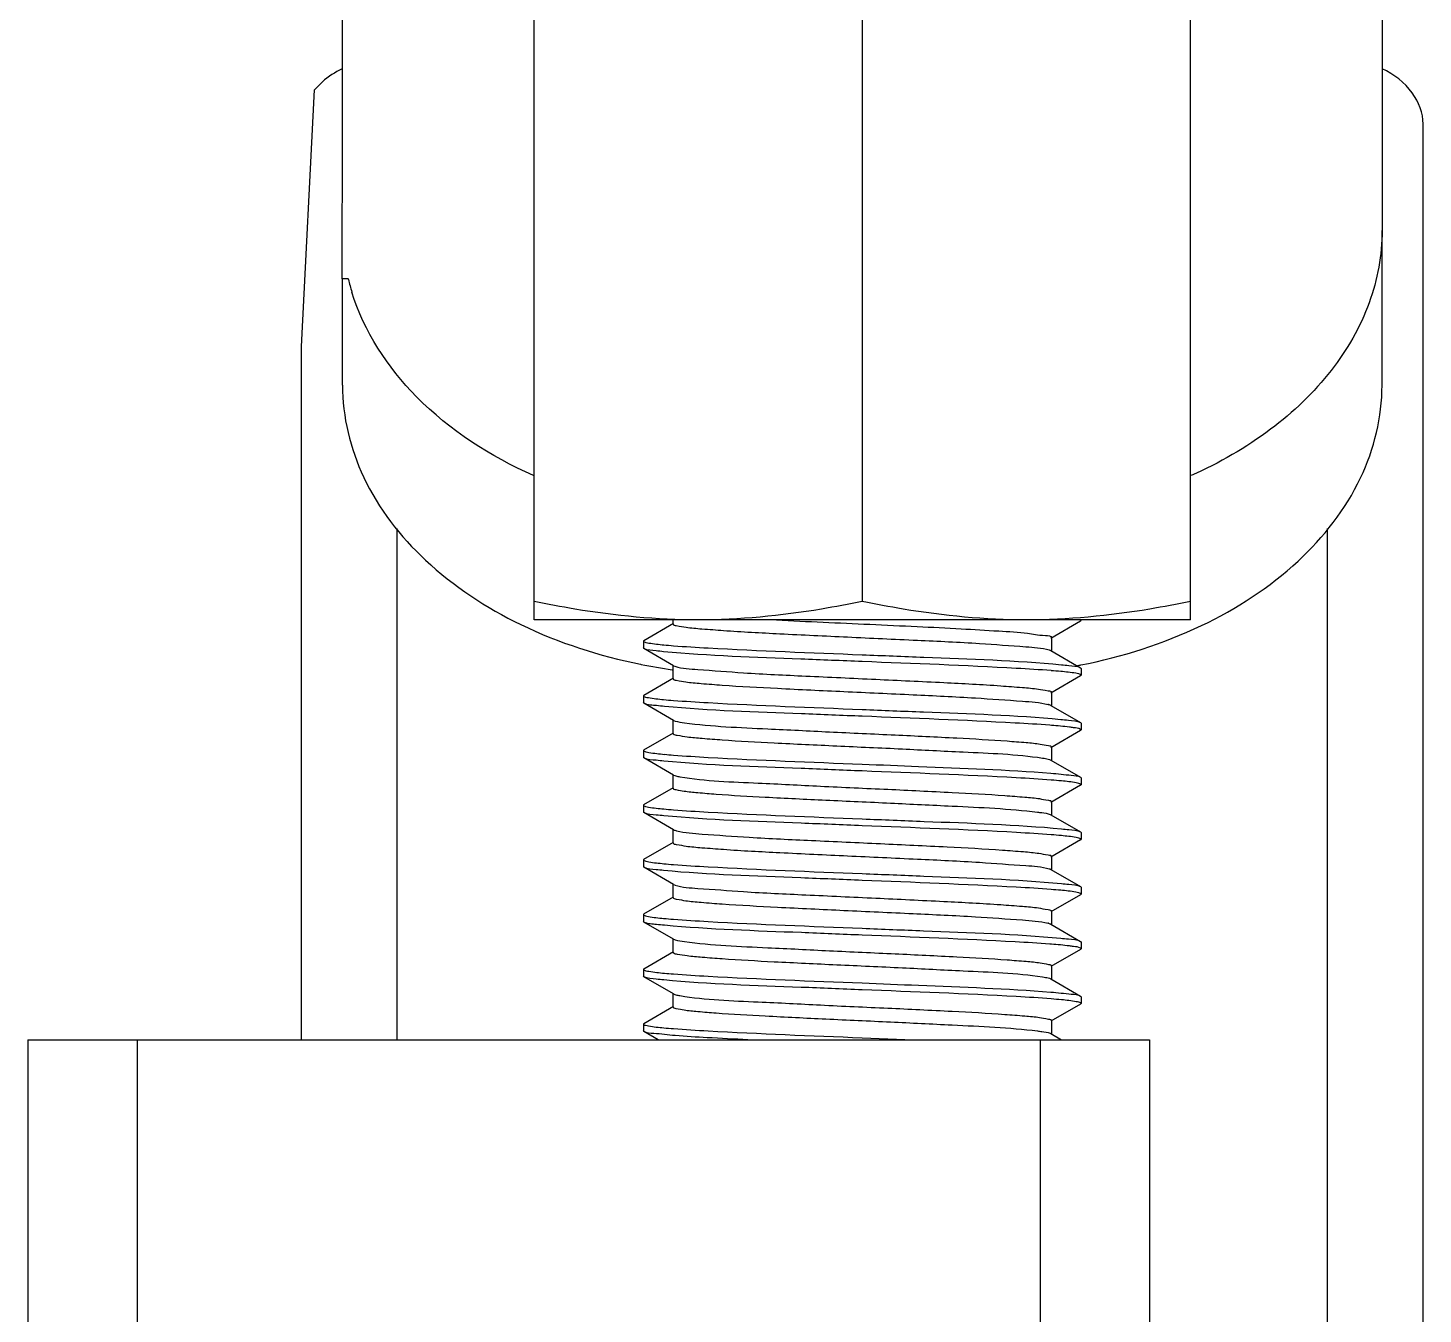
# Model space of a CAD drawing. Extents: x -427546 to -314919, y 698702 to 968782.
# Drawn here: x -414402.5 to -414141.8, y 895739 to 895979.4 of the extents above; entities that cross this region are included whole.
import ezdxf

# ---------------------------------------------------------------- set-up
doc = ezdxf.new("R2010")
doc.units = 0
doc.header["$LTSCALE"] = 1000
doc.header["$MEASUREMENT"] = 0
doc.layers.get('0').update_dxf_attribs({"linetype": 'CONTINUOUS'})

msp = doc.modelspace()

# ---------------------------------------------------------------- linework, layer by layer
for p, q in [((-414307.95, 895868.75), (-414307.95, 896260.43)), ((-414185.29, 895868.75), (-414185.29, 896260.43)), ((-414246.62, 896256.97), (-414246.62, 895872.21)), ((-414149.51, 896138.49), (-414149.51, 895941.51)), ((-414343.73, 895960.75), (-414343.73, 896085.81)), ((-414351.39, 895919.86), (-414348.93, 895967.79)), ((-414343.81, 895932.48), (-414343.73, 895960.75)), ((-414141.84, 894293.59), (-414141.84, 895961.39)), ((-414149.51, 895912.6), (-414149.51, 895941.51)), ((-414342.58, 895932.48), (-414343.81, 895932.48)), ((-414343.73, 895912.6), (-414343.73, 895932.48)), ((-414342.63, 895932.37), (-414342.65, 895932.46)), ((-414307.95, 895932.85), (-414308.01, 895932.85)), ((-414351.39, 895790.3), (-414351.39, 895919.86)), ((-414333.5, 895790.3), (-414333.5, 895885.83)), ((-414159.73, 894471.37), (-414159.73, 895885.83)), ((-414185.29, 895868.75), (-414307.95, 895868.75)), ((-414287.41, 895864.91), (-414281.86, 895868.12)), ((-414281.97, 895867.99), (-414281.97, 895868.75)), ((-414205.83, 895868.52), (-414211.38, 895865.3)), ((-414205.83, 895868.52), (-414205.73, 895868.63)), ((-414287.41, 895864.91), (-414287.51, 895864.79)), ((-414287.51, 895864.79), (-414287.51, 895863.52)), ((-414211.26, 895865.43), (-414211.26, 895862.88)), ((-414287.41, 895863.4), (-414287.51, 895863.52)), ((-414281.86, 895860.19), (-414287.41, 895863.4)), ((-414211.38, 895863.01), (-414205.83, 895859.79)), ((-414288.05, 895860.46), (-414287.94, 895860.44)), ((-414282.14, 895859.45), (-414282.01, 895859.43)), ((-414281.97, 895857.77), (-414281.97, 895860.32)), ((-414281.86, 895860.19), (-414281.66, 895860.1)), ((-414206.13, 895860.27), (-414206.02, 895860.29)), ((-414206.02, 895860.29), (-414205.89, 895860.32)), ((-414205.89, 895860.32), (-414205.81, 895860.33)), ((-414205.83, 895859.79), (-414205.73, 895859.68)), ((-414205.73, 895859.68), (-414205.73, 895858.41)), ((-414287.41, 895854.68), (-414281.86, 895857.9)), ((-414205.83, 895858.29), (-414211.38, 895855.08)), ((-414205.83, 895858.29), (-414205.73, 895858.41)), ((-414287.41, 895854.68), (-414287.51, 895854.57)), ((-414287.51, 895854.57), (-414287.51, 895853.29)), ((-414287.41, 895853.18), (-414287.51, 895853.29)), ((-414211.26, 895855.21), (-414211.26, 895852.66)), ((-414281.86, 895849.97), (-414287.41, 895853.18)), ((-414211.38, 895852.78), (-414205.83, 895849.57)), ((-414281.97, 895847.54), (-414281.97, 895850.1)), ((-414211.27, 895849.04), (-414211.56, 895849.06)), ((-414205.83, 895848.07), (-414211.38, 895844.86)), ((-414205.83, 895849.57), (-414205.73, 895849.46)), ((-414205.83, 895848.07), (-414205.73, 895848.18)), ((-414205.73, 895849.46), (-414205.73, 895848.18)), ((-414287.41, 895844.46), (-414281.86, 895847.67)), ((-414287.41, 895844.46), (-414287.51, 895844.35)), ((-414287.51, 895844.35), (-414287.51, 895843.07)), ((-414287.41, 895842.96), (-414287.51, 895843.07)), ((-414281.86, 895839.75), (-414287.41, 895842.96)), ((-414211.26, 895844.99), (-414211.26, 895842.43)), ((-414211.38, 895842.56), (-414205.83, 895839.35)), ((-414281.97, 895837.32), (-414281.97, 895839.88)), ((-414205.83, 895837.85), (-414211.38, 895834.64)), ((-414205.83, 895839.35), (-414205.73, 895839.24)), ((-414205.83, 895837.85), (-414205.73, 895837.96)), ((-414205.73, 895839.24), (-414205.73, 895837.96)), ((-414287.41, 895834.24), (-414281.86, 895837.45)), ((-414287.41, 895834.24), (-414287.51, 895834.13)), ((-414287.51, 895834.13), (-414287.51, 895832.85)), ((-414287.41, 895832.74), (-414287.51, 895832.85)), ((-414281.86, 895829.53), (-414287.41, 895832.74)), ((-414211.26, 895834.77), (-414211.26, 895832.21)), ((-414211.53, 895832.41), (-414211.38, 895832.34)), ((-414211.38, 895832.34), (-414205.83, 895829.13)), ((-414287.41, 895824.02), (-414281.86, 895827.23)), ((-414281.97, 895827.1), (-414281.97, 895829.66)), ((-414205.83, 895827.63), (-414211.38, 895824.42)), ((-414205.83, 895829.13), (-414205.73, 895829.02)), ((-414205.83, 895827.63), (-414205.73, 895827.74)), ((-414205.73, 895829.02), (-414205.73, 895827.74)), ((-414287.41, 895824.02), (-414287.51, 895823.91)), ((-414287.51, 895823.91), (-414287.51, 895822.63)), ((-414287.41, 895822.52), (-414287.51, 895822.63)), ((-414281.86, 895819.3), (-414287.41, 895822.52)), ((-414211.38, 895822.12), (-414205.83, 895818.91)), ((-414211.26, 895824.55), (-414211.26, 895821.99)), ((-414281.97, 895816.88), (-414281.97, 895819.43)), ((-414287.41, 895813.8), (-414281.86, 895817.01)), ((-414281.86, 895819.3), (-414281.66, 895819.22)), ((-414205.83, 895817.41), (-414211.38, 895814.19)), ((-414205.83, 895818.91), (-414205.73, 895818.8)), ((-414205.83, 895817.41), (-414205.73, 895817.52)), ((-414205.73, 895818.8), (-414205.73, 895817.52)), ((-414211.26, 895814.32), (-414211.26, 895811.77)), ((-414287.41, 895813.8), (-414287.51, 895813.69)), ((-414287.51, 895813.68), (-414287.51, 895812.41)), ((-414287.41, 895812.29), (-414287.51, 895812.41)), ((-414281.86, 895809.08), (-414287.41, 895812.29)), ((-414211.38, 895811.9), (-414205.83, 895808.69)), ((-414281.97, 895806.66), (-414281.97, 895809.21)), ((-414287.41, 895803.57), (-414281.86, 895806.79)), ((-414211.27, 895808.15), (-414211.56, 895808.17)), ((-414205.83, 895807.18), (-414211.38, 895803.97)), ((-414205.83, 895808.69), (-414205.73, 895808.57)), ((-414205.83, 895807.18), (-414205.73, 895807.3)), ((-414205.73, 895808.57), (-414205.73, 895807.3)), ((-414211.26, 895804.1), (-414211.26, 895801.55)), ((-414287.41, 895803.57), (-414287.51, 895803.46)), ((-414287.51, 895803.46), (-414287.51, 895802.18)), ((-414287.41, 895802.07), (-414287.51, 895802.19)), ((-414281.86, 895798.86), (-414287.41, 895802.07)), ((-414211.38, 895801.68), (-414205.83, 895798.46)), ((-414281.97, 895796.43), (-414281.97, 895798.99)), ((-414287.41, 895793.35), (-414281.86, 895796.56)), ((-414205.83, 895796.96), (-414211.38, 895793.75)), ((-414205.83, 895798.46), (-414205.73, 895798.35)), ((-414205.83, 895796.96), (-414205.73, 895797.07)), ((-414205.73, 895798.35), (-414205.73, 895797.07)), ((-414287.41, 895793.35), (-414287.51, 895793.24)), ((-414211.26, 895793.88), (-414211.26, 895791.32)), ((-414287.51, 895793.24), (-414287.51, 895791.96)), ((-414287.41, 895791.85), (-414287.51, 895791.96)), ((-414284.73, 895790.3), (-414287.41, 895791.85)), ((-414211.53, 895791.52), (-414211.38, 895791.45)), ((-414211.38, 895791.45), (-414209.39, 895790.3)), ((-414402.5, 895790.3), (-414402.5, 894093.48)), ((-414402.5, 895790.3), (-414192.95, 895790.3)), ((-414382.06, 895790.3), (-414382.06, 894093.48)), ((-414246.62, 895790.68), (-414237.06, 895790.3)), ((-414213.4, 895790.3), (-414213.4, 894093.48)), ((-414192.95, 895790.3), (-414192.95, 894093.48))]:
    msp.add_line(p, q)
for centre, radius, start, end in [((-414303.33, 895941.88), 40.43, 193.6087, 197.1011), ((-414272.87, 895979.8), 116.22, 264.6627, 265.5428), ((-414267.55, 895962.39), 103.98, 258.6907, 261.9357), ((-414280.89, 895862.34), 2.36, 250.9561, 252.0907), ((-414220.32, 895743.93), 115.68, 84.6498, 85.5433), ((-414225.52, 895961.52), 103.09, 280.5328, 280.8408), ((-414273, 895968.04), 114.68, 264.6243, 265.5438), ((-414213.2, 895847.63), 5.49, 75.6696, 76.5396), ((-414272.66, 895961.88), 118.75, 264.7268, 265.5405), ((-414220.03, 895727.01), 112.15, 84.5514, 85.5534), ((-414272.89, 895948.87), 115.95, 264.6569, 265.5429), ((-414220.1, 895715.96), 112.98, 84.5776, 85.5479), ((-414272.87, 895938.91), 116.22, 264.6627, 265.5428), ((-414280.89, 895821.45), 2.36, 250.9561, 252.0907), ((-414220.32, 895703.05), 115.68, 84.6498, 85.5433), ((-414273, 895927.15), 114.68, 264.6243, 265.5438), ((-414213.2, 895806.74), 5.49, 75.6696, 76.5396), ((-414272.66, 895920.99), 118.75, 264.7268, 265.5405), ((-414220.03, 895686.12), 112.15, 84.5514, 85.5534), ((-414272.89, 895907.98), 115.95, 264.6569, 265.5429)]:
    msp.add_arc(centre, radius, start, end)
for points in [[(-414343.78, 895971.74), (-414345.11, 895971.08), (-414346.38, 895970.26), (-414347.49, 895969.27)], [(-414347.49, 895969.27), (-414348, 895968.82), (-414348.49, 895968.32), (-414348.93, 895967.79)]]:
    msp.add_open_spline(points, degree=3)
for points, knots in [([(-414141.84, 895961.39), (-414141.84, 895963.44), (-414143.56, 895967.94), (-414147.31, 895970.68), (-414149.46, 895971.74)], [0, 0, 0, 0, 0.461863, 1, 1, 1, 1]), ([(-414149.51, 895941.51), (-414149.51, 895936.94), (-414151.26, 895927.46), (-414158.71, 895914.57), (-414170.31, 895903.55), (-414179.94, 895898.05), (-414185.17, 895895.71)], [0, 0, 0, 0, 0.22414, 0.461145, 0.71917, 1, 1, 1, 1]), ([(-414308.07, 895895.71), (-414316.08, 895899.29), (-414330.28, 895908.31), (-414339.72, 895922.67), (-414341.98, 895929.99)], [0, 0, 0, 0, 0.533925, 1, 1, 1, 1]), ([(-414343.73, 895912.6), (-414343.73, 895906.7), (-414340.71, 895894.26), (-414328.43, 895878.56), (-414310.22, 895866.67), (-414295.75, 895862.01), (-414288.05, 895860.46)], [0, 0, 0, 0, 0.215544, 0.450343, 0.712966, 1, 1, 1, 1]), ([(-414205.81, 895860.33), (-414198.05, 895861.85), (-414183.43, 895866.47), (-414165.01, 895878.35), (-414152.57, 895894.13), (-414149.51, 895906.67), (-414149.51, 895912.6)], [0, 0, 0, 0, 0.287139, 0.549905, 0.784678, 1, 1, 1, 1]), ([(-414277.28, 895868.75), (-414285, 895868.75), (-414295.31, 895869.74), (-414305.42, 895871.68), (-414307.95, 895872.21)], [0, 0, 0, 0, 0.749211, 1, 1, 1, 1]), ([(-414246.62, 895872.21), (-414249.15, 895871.68), (-414259.26, 895869.74), (-414269.57, 895868.75), (-414277.28, 895868.75)], [0, 0, 0, 0, 0.250789, 1, 1, 1, 1]), ([(-414215.95, 895868.75), (-414223.67, 895868.75), (-414233.98, 895869.74), (-414244.09, 895871.68), (-414246.62, 895872.21)], [0, 0, 0, 0, 0.749211, 1, 1, 1, 1]), ([(-414185.29, 895872.21), (-414187.81, 895871.68), (-414197.93, 895869.74), (-414208.24, 895868.75), (-414215.95, 895868.75)], [0, 0, 0, 0, 0.250789, 1, 1, 1, 1]), ([(-414281.97, 895867.99), (-414281.97, 895867.76), (-414280.77, 895867.62), (-414279.3, 895867.29), (-414276.17, 895867.05), (-414270.44, 895866.6), (-414261.3, 895866.12), (-414249.24, 895865.55), (-414236.79, 895864.97), (-414225.68, 895864.47), (-414217.5, 895863.81), (-414213.11, 895863.55), (-414211.69, 895863.13)], [0, 0, 0, 0, 0.009703, 0.035887, 0.07813, 0.135078, 0.284815, 0.464601, 0.649729, 0.81476, 0.937049, 1, 1, 1, 1]), ([(-414262.66, 895868.75), (-414256.85, 895868.45), (-414248.07, 895868.06), (-414236.58, 895867.52), (-414228.5, 895867.14), (-414221.79, 895866.68), (-414216.15, 895866.46), (-414213.58, 895865.81), (-414211.26, 895865.84), (-414211.26, 895865.43)], [0, 0, 0, 0, 0.338564, 0.510837, 0.670229, 0.806445, 0.910702, 0.97638, 1, 1, 1, 1]), ([(-414205.73, 895868.63), (-414205.73, 895868.65), (-414205.77, 895868.71), (-414205.82, 895868.74), (-414205.86, 895868.75)], [0, 0, 0, 0, 0.384576, 1, 1, 1, 1]), ([(-414287.51, 895864.79), (-414287.5, 895864.74), (-414287.31, 895864.62), (-414287.16, 895864.58), (-414287.04, 895864.55)], [0, 0, 0, 0, 0.314295, 1, 1, 1, 1]), ([(-414287.04, 895864.55), (-414286.86, 895864.5), (-414285.75, 895864.28), (-414284.62, 895864.17), (-414283.68, 895864.08)], [0, 0, 0, 0, 0.163341, 1, 1, 1, 1]), ([(-414281.9, 895863.93), (-414279.73, 895863.76), (-414267.98, 895863.05), (-414256.21, 895862.62), (-414246.62, 895862.24)], [0, 0, 0, 0, 0.184553, 1, 1, 1, 1]), ([(-414283.74, 895862.81), (-414284.21, 895862.86), (-414285.42, 895863.03), (-414286.74, 895863.02), (-414287.41, 895863.4)], [0, 0, 0, 0, 0.379133, 1, 1, 1, 1]), ([(-414246.62, 895860.96), (-414250.44, 895861.11), (-414262.82, 895861.64), (-414275.22, 895862), (-414283.74, 895862.81)], [0, 0, 0, 0, 0.309073, 1, 1, 1, 1]), ([(-414246.62, 895862.24), (-414242.78, 895862.09), (-414230.38, 895861.56), (-414217.95, 895861.2), (-414209.42, 895860.38)], [0, 0, 0, 0, 0.309586, 1, 1, 1, 1]), ([(-414211.69, 895863.13), (-414211.63, 895863.11), (-414211.52, 895863.08), (-414211.42, 895863.03), (-414211.38, 895863.01)], [0, 0, 0, 0, 0.569522, 1, 1, 1, 1]), ([(-414281.61, 895860.09), (-414280.25, 895859.65), (-414275.9, 895859.42), (-414267.8, 895858.74), (-414256.7, 895858.24), (-414244.21, 895857.66), (-414232.09, 895857.09), (-414222.89, 895856.61), (-414217.11, 895856.16), (-414213.96, 895855.91), (-414212.48, 895855.58), (-414211.27, 895855.44), (-414211.26, 895855.21)], [0, 0, 0, 0, 0.061098, 0.182334, 0.347135, 0.532706, 0.713328, 0.863975, 0.921317, 0.963856, 0.990226, 1, 1, 1, 1]), ([(-414211.34, 895859.27), (-414213.5, 895859.44), (-414225.26, 895860.15), (-414237.02, 895860.58), (-414246.62, 895860.96)], [0, 0, 0, 0, 0.184541, 1, 1, 1, 1]), ([(-414206.18, 895858.65), (-414206.36, 895858.7), (-414207.47, 895858.92), (-414208.6, 895859.02), (-414209.54, 895859.11)], [0, 0, 0, 0, 0.16229, 1, 1, 1, 1]), ([(-414209.42, 895860.38), (-414208.96, 895860.34), (-414207.78, 895860.17), (-414206.48, 895860.17), (-414205.83, 895859.79)], [0, 0, 0, 0, 0.378727, 1, 1, 1, 1]), ([(-414205.73, 895858.41), (-414205.73, 895858.46), (-414205.92, 895858.58), (-414206.07, 895858.62), (-414206.18, 895858.65)], [0, 0, 0, 0, 0.315177, 1, 1, 1, 1]), ([(-414281.97, 895857.77), (-414281.97, 895857.54), (-414280.8, 895857.4), (-414279.36, 895857.08), (-414276.32, 895856.84), (-414270.71, 895856.39), (-414261.75, 895855.92), (-414249.89, 895855.36), (-414237.55, 895854.79), (-414226.43, 895854.27), (-414218.04, 895853.66), (-414213.48, 895853.34), (-414211.92, 895852.97)], [0, 0, 0, 0, 0.009517, 0.035128, 0.076492, 0.132277, 0.279305, 0.456588, 0.640385, 0.806077, 0.931494, 1, 1, 1, 1]), ([(-414287.51, 895854.57), (-414287.51, 895854.52), (-414287.34, 895854.41), (-414287.2, 895854.37), (-414287.1, 895854.34)], [0, 0, 0, 0, 0.319254, 1, 1, 1, 1]), ([(-414287.1, 895854.34), (-414286.93, 895854.29), (-414285.82, 895854.06), (-414284.69, 895853.96), (-414283.74, 895853.87)], [0, 0, 0, 0, 0.159053, 1, 1, 1, 1]), ([(-414281.91, 895853.71), (-414279.74, 895853.54), (-414267.98, 895852.83), (-414256.21, 895852.4), (-414246.62, 895852.02)], [0, 0, 0, 0, 0.184509, 1, 1, 1, 1]), ([(-414283.57, 895852.57), (-414284.06, 895852.62), (-414285.33, 895852.8), (-414286.71, 895852.78), (-414287.41, 895853.18)], [0, 0, 0, 0, 0.380051, 1, 1, 1, 1]), ([(-414246.62, 895850.74), (-414250.41, 895850.89), (-414262.73, 895851.41), (-414275.07, 895851.78), (-414283.57, 895852.57)], [0, 0, 0, 0, 0.307895, 1, 1, 1, 1]), ([(-414246.62, 895852.02), (-414242.8, 895851.86), (-414230.44, 895851.34), (-414218.05, 895850.97), (-414209.54, 895850.17)], [0, 0, 0, 0, 0.308784, 1, 1, 1, 1]), ([(-414211.56, 895849.06), (-414213.73, 895849.23), (-414225.41, 895849.93), (-414237.1, 895850.36), (-414246.62, 895850.74)], [0, 0, 0, 0, 0.186017, 1, 1, 1, 1]), ([(-414211.84, 895852.95), (-414211.75, 895852.93), (-414211.59, 895852.88), (-414211.44, 895852.82), (-414211.38, 895852.78)], [0, 0, 0, 0, 0.585672, 1, 1, 1, 1]), ([(-414281.86, 895849.97), (-414281.78, 895849.92), (-414281.12, 895849.69), (-414280.43, 895849.61), (-414279.84, 895849.53)], [0, 0, 0, 0, 0.140461, 1, 1, 1, 1]), ([(-414279.84, 895849.53), (-414274.69, 895848.84), (-414265.63, 895848.49), (-414252.52, 895847.8), (-414240.72, 895847.28), (-414229.67, 895846.74), (-414221.45, 895846.29), (-414216.36, 895845.87), (-414213.61, 895845.64), (-414212.31, 895845.34), (-414211.26, 895845.19), (-414211.26, 895844.99)], [0, 0, 0, 0, 0.226556, 0.394464, 0.573122, 0.741029, 0.877994, 0.929534, 0.967621, 0.99116, 1, 1, 1, 1]), ([(-414207.14, 895848.61), (-414207.4, 895848.65), (-414208.77, 895848.83), (-414210.15, 895848.95), (-414211.27, 895849.04)], [0, 0, 0, 0, 0.190958, 1, 1, 1, 1]), ([(-414209.54, 895850.17), (-414209.06, 895850.12), (-414207.84, 895849.95), (-414206.5, 895849.96), (-414205.83, 895849.57)], [0, 0, 0, 0, 0.379378, 1, 1, 1, 1]), ([(-414205.73, 895848.18), (-414205.73, 895848.23), (-414206.21, 895848.57), (-414206.69, 895848.54), (-414207.14, 895848.61)], [0, 0, 0, 0, 0.092798, 1, 1, 1, 1]), ([(-414281.97, 895847.54), (-414281.97, 895847.53), (-414281.97, 895847.51), (-414281.95, 895847.49), (-414281.95, 895847.48)], [0, 0, 0, 0, 0.463467, 1, 1, 1, 1]), ([(-414281.95, 895847.48), (-414281.77, 895847.27), (-414280.78, 895847.16), (-414279.06, 895846.83), (-414276.21, 895846.6), (-414270.82, 895846.18), (-414262.43, 895845.74), (-414251.21, 895845.19), (-414239.43, 895844.68), (-414226.62, 895843.98), (-414217.85, 895843.68), (-414212.95, 895842.94)], [0, 0, 0, 0, 0.011937, 0.038615, 0.07957, 0.133598, 0.274096, 0.443272, 0.620779, 0.785256, 1, 1, 1, 1]), ([(-414287.51, 895844.35), (-414287.51, 895844.29), (-414287.31, 895844.17), (-414287.15, 895844.13), (-414287.03, 895844.1)], [0, 0, 0, 0, 0.312916, 1, 1, 1, 1]), ([(-414283.69, 895842.36), (-414284.16, 895842.41), (-414285.39, 895842.58), (-414286.73, 895842.57), (-414287.41, 895842.96)], [0, 0, 0, 0, 0.379419, 1, 1, 1, 1]), ([(-414287.03, 895844.1), (-414286.84, 895844.05), (-414285.7, 895843.83), (-414284.54, 895843.72), (-414283.57, 895843.63)], [0, 0, 0, 0, 0.163149, 1, 1, 1, 1]), ([(-414281.89, 895843.49), (-414279.72, 895843.32), (-414267.97, 895842.61), (-414256.21, 895842.18), (-414246.62, 895841.79)], [0, 0, 0, 0, 0.184619, 1, 1, 1, 1]), ([(-414212.95, 895842.94), (-414212.76, 895842.91), (-414212.24, 895842.81), (-414211.68, 895842.74), (-414211.38, 895842.56)], [0, 0, 0, 0, 0.353551, 1, 1, 1, 1]), ([(-414246.62, 895840.52), (-414250.43, 895840.67), (-414262.79, 895841.2), (-414275.17, 895841.56), (-414283.69, 895842.36)], [0, 0, 0, 0, 0.308711, 1, 1, 1, 1]), ([(-414246.62, 895841.79), (-414243.12, 895841.66), (-414231.37, 895841.17), (-414219.62, 895840.75), (-414211.39, 895840.11)], [0, 0, 0, 0, 0.297814, 1, 1, 1, 1]), ([(-414211.33, 895838.82), (-414213.5, 895838.99), (-414225.26, 895839.7), (-414237.02, 895840.13), (-414246.62, 895840.52)], [0, 0, 0, 0, 0.184504, 1, 1, 1, 1]), ([(-414281.86, 895839.75), (-414281.73, 895839.67), (-414281.33, 895839.56), (-414280.93, 895839.48), (-414280.68, 895839.44)], [0, 0, 0, 0, 0.374139, 1, 1, 1, 1]), ([(-414280.68, 895839.44), (-414275.86, 895838.61), (-414267.05, 895838.38), (-414254.11, 895837.64), (-414242.03, 895837.12), (-414230.57, 895836.56), (-414221.98, 895836.1), (-414216.63, 895835.67), (-414213.74, 895835.43), (-414212.37, 895835.13), (-414211.26, 895834.98), (-414211.26, 895834.77)], [0, 0, 0, 0, 0.210773, 0.377666, 0.558838, 0.731273, 0.873076, 0.926648, 0.966309, 0.990838, 1, 1, 1, 1]), ([(-414211.39, 895840.11), (-414210.11, 895840.01), (-414208.3, 895839.75), (-414206.34, 895839.65), (-414205.83, 895839.35)], [0, 0, 0, 0, 0.683777, 1, 1, 1, 1]), ([(-414206.15, 895838.19), (-414206.32, 895838.24), (-414207.38, 895838.46), (-414208.47, 895838.57), (-414209.38, 895838.65)], [0, 0, 0, 0, 0.160861, 1, 1, 1, 1]), ([(-414205.73, 895837.96), (-414205.73, 895838.01), (-414205.9, 895838.13), (-414206.04, 895838.16), (-414206.15, 895838.19)], [0, 0, 0, 0, 0.319044, 1, 1, 1, 1]), ([(-414281.97, 895837.32), (-414281.97, 895837.12), (-414280.96, 895836.97), (-414279.69, 895836.69), (-414277.02, 895836.45), (-414272.05, 895836.04), (-414264.01, 895835.59), (-414253.17, 895835.06), (-414241.53, 895834.55), (-414228.35, 895833.87), (-414219.18, 895833.49), (-414213.89, 895832.84)], [0, 0, 0, 0, 0.008683, 0.031763, 0.069103, 0.119686, 0.254361, 0.420111, 0.597552, 0.765912, 1, 1, 1, 1]), ([(-414287.51, 895834.13), (-414287.51, 895834.08), (-414287.34, 895833.96), (-414287.2, 895833.92), (-414287.09, 895833.89)], [0, 0, 0, 0, 0.318137, 1, 1, 1, 1]), ([(-414283.68, 895832.14), (-414284.15, 895832.19), (-414285.39, 895832.36), (-414286.73, 895832.35), (-414287.41, 895832.74)], [0, 0, 0, 0, 0.379512, 1, 1, 1, 1]), ([(-414287.09, 895833.89), (-414286.91, 895833.85), (-414285.79, 895833.62), (-414284.65, 895833.51), (-414283.69, 895833.42)], [0, 0, 0, 0, 0.159502, 1, 1, 1, 1]), ([(-414281.9, 895833.27), (-414279.73, 895833.1), (-414267.98, 895832.38), (-414256.21, 895831.95), (-414246.62, 895831.57)], [0, 0, 0, 0, 0.184538, 1, 1, 1, 1]), ([(-414213.89, 895832.84), (-414213.62, 895832.81), (-414212.83, 895832.7), (-414212.02, 895832.6), (-414211.53, 895832.41)], [0, 0, 0, 0, 0.341642, 1, 1, 1, 1]), ([(-414246.62, 895830.29), (-414250.43, 895830.45), (-414262.79, 895830.97), (-414275.16, 895831.34), (-414283.68, 895832.14)], [0, 0, 0, 0, 0.308641, 1, 1, 1, 1]), ([(-414246.62, 895831.57), (-414242.77, 895831.42), (-414230.36, 895830.89), (-414217.92, 895830.53), (-414209.38, 895829.71)], [0, 0, 0, 0, 0.309919, 1, 1, 1, 1]), ([(-414211.33, 895828.6), (-414213.49, 895828.77), (-414225.25, 895829.48), (-414237.02, 895829.91), (-414246.62, 895830.29)], [0, 0, 0, 0, 0.184493, 1, 1, 1, 1]), ([(-414281.86, 895829.53), (-414281.79, 895829.49), (-414281.61, 895829.42), (-414281.42, 895829.37), (-414281.31, 895829.34)], [0, 0, 0, 0, 0.406881, 1, 1, 1, 1]), ([(-414281.31, 895829.34), (-414279.75, 895828.97), (-414275.19, 895828.65), (-414266.8, 895828.04), (-414255.68, 895827.52), (-414243.34, 895826.95), (-414231.48, 895826.39), (-414222.52, 895825.92), (-414216.92, 895825.48), (-414213.87, 895825.23), (-414212.44, 895824.91), (-414211.26, 895824.77), (-414211.26, 895824.55)], [0, 0, 0, 0, 0.068576, 0.194029, 0.359725, 0.543506, 0.720761, 0.867753, 0.923531, 0.964877, 0.99049, 1, 1, 1, 1]), ([(-414206.15, 895827.97), (-414206.32, 895828.02), (-414207.4, 895828.24), (-414208.5, 895828.35), (-414209.42, 895828.44)], [0, 0, 0, 0, 0.160696, 1, 1, 1, 1]), ([(-414209.38, 895829.71), (-414208.93, 895829.67), (-414207.76, 895829.5), (-414206.47, 895829.5), (-414205.83, 895829.13)], [0, 0, 0, 0, 0.378482, 1, 1, 1, 1]), ([(-414205.73, 895827.74), (-414205.73, 895827.79), (-414205.9, 895827.9), (-414206.04, 895827.94), (-414206.15, 895827.97)], [0, 0, 0, 0, 0.318595, 1, 1, 1, 1]), ([(-414281.97, 895827.1), (-414281.97, 895826.87), (-414280.77, 895826.73), (-414279.3, 895826.4), (-414276.17, 895826.16), (-414270.44, 895825.71), (-414261.3, 895825.23), (-414249.24, 895824.66), (-414236.79, 895824.08), (-414225.68, 895823.58), (-414217.5, 895822.92), (-414213.11, 895822.66), (-414211.69, 895822.24)], [0, 0, 0, 0, 0.009703, 0.035887, 0.07813, 0.135078, 0.284815, 0.464601, 0.649729, 0.81476, 0.937049, 1, 1, 1, 1]), ([(-414287.51, 895823.91), (-414287.5, 895823.85), (-414287.31, 895823.73), (-414287.16, 895823.69), (-414287.04, 895823.66)], [0, 0, 0, 0, 0.314295, 1, 1, 1, 1]), ([(-414283.74, 895821.92), (-414284.21, 895821.97), (-414285.42, 895822.14), (-414286.74, 895822.13), (-414287.41, 895822.52)], [0, 0, 0, 0, 0.379133, 1, 1, 1, 1]), ([(-414287.04, 895823.66), (-414286.86, 895823.61), (-414285.75, 895823.39), (-414284.62, 895823.29), (-414283.68, 895823.2)], [0, 0, 0, 0, 0.163341, 1, 1, 1, 1]), ([(-414281.9, 895823.04), (-414279.73, 895822.87), (-414267.98, 895822.16), (-414256.21, 895821.73), (-414246.62, 895821.35)], [0, 0, 0, 0, 0.184553, 1, 1, 1, 1]), ([(-414211.69, 895822.24), (-414211.63, 895822.22), (-414211.52, 895822.19), (-414211.42, 895822.14), (-414211.38, 895822.12)], [0, 0, 0, 0, 0.569522, 1, 1, 1, 1]), ([(-414246.62, 895820.07), (-414250.44, 895820.23), (-414262.82, 895820.75), (-414275.22, 895821.12), (-414283.74, 895821.92)], [0, 0, 0, 0, 0.309073, 1, 1, 1, 1]), ([(-414246.62, 895821.35), (-414242.78, 895821.2), (-414230.38, 895820.67), (-414217.95, 895820.31), (-414209.42, 895819.49)], [0, 0, 0, 0, 0.309586, 1, 1, 1, 1]), ([(-414211.34, 895818.38), (-414213.5, 895818.55), (-414225.26, 895819.26), (-414237.02, 895819.69), (-414246.62, 895820.07)], [0, 0, 0, 0, 0.184541, 1, 1, 1, 1]), ([(-414209.42, 895819.49), (-414208.96, 895819.45), (-414207.78, 895819.28), (-414206.48, 895819.29), (-414205.83, 895818.91)], [0, 0, 0, 0, 0.378727, 1, 1, 1, 1]), ([(-414281.97, 895816.88), (-414281.97, 895816.66), (-414280.8, 895816.52), (-414279.36, 895816.19), (-414276.32, 895815.95), (-414270.71, 895815.51), (-414261.75, 895815.03), (-414249.89, 895814.47), (-414237.55, 895813.9), (-414226.43, 895813.38), (-414218.04, 895812.77), (-414213.48, 895812.46), (-414211.92, 895812.08)], [0, 0, 0, 0, 0.009517, 0.035128, 0.076492, 0.132277, 0.279305, 0.456588, 0.640385, 0.806077, 0.931494, 1, 1, 1, 1]), ([(-414281.61, 895819.2), (-414280.25, 895818.76), (-414275.9, 895818.53), (-414267.8, 895817.85), (-414256.7, 895817.36), (-414244.21, 895816.77), (-414232.09, 895816.2), (-414222.89, 895815.72), (-414217.11, 895815.27), (-414213.96, 895815.03), (-414212.48, 895814.69), (-414211.27, 895814.55), (-414211.26, 895814.32)], [0, 0, 0, 0, 0.061098, 0.182334, 0.347135, 0.532706, 0.713328, 0.863975, 0.921317, 0.963856, 0.990226, 1, 1, 1, 1]), ([(-414206.18, 895817.76), (-414206.36, 895817.81), (-414207.47, 895818.03), (-414208.6, 895818.14), (-414209.54, 895818.23)], [0, 0, 0, 0, 0.16229, 1, 1, 1, 1]), ([(-414205.73, 895817.52), (-414205.73, 895817.57), (-414205.92, 895817.69), (-414206.07, 895817.73), (-414206.18, 895817.76)], [0, 0, 0, 0, 0.315177, 1, 1, 1, 1]), ([(-414287.51, 895813.69), (-414287.51, 895813.63), (-414287.34, 895813.52), (-414287.2, 895813.48), (-414287.1, 895813.45)], [0, 0, 0, 0, 0.319254, 1, 1, 1, 1]), ([(-414283.57, 895811.69), (-414284.06, 895811.73), (-414285.33, 895811.91), (-414286.71, 895811.89), (-414287.41, 895812.29)], [0, 0, 0, 0, 0.380051, 1, 1, 1, 1]), ([(-414287.1, 895813.45), (-414286.93, 895813.41), (-414285.82, 895813.18), (-414284.69, 895813.07), (-414283.74, 895812.98)], [0, 0, 0, 0, 0.159053, 1, 1, 1, 1]), ([(-414246.62, 895809.85), (-414250.41, 895810), (-414262.73, 895810.53), (-414275.07, 895810.9), (-414283.57, 895811.69)], [0, 0, 0, 0, 0.307895, 1, 1, 1, 1]), ([(-414281.91, 895812.82), (-414279.74, 895812.65), (-414267.98, 895811.94), (-414256.21, 895811.51), (-414246.62, 895811.13)], [0, 0, 0, 0, 0.184509, 1, 1, 1, 1]), ([(-414211.84, 895812.06), (-414211.75, 895812.04), (-414211.59, 895811.99), (-414211.44, 895811.93), (-414211.38, 895811.9)], [0, 0, 0, 0, 0.585672, 1, 1, 1, 1]), ([(-414281.86, 895809.08), (-414281.78, 895809.03), (-414281.12, 895808.81), (-414280.43, 895808.72), (-414279.84, 895808.64)], [0, 0, 0, 0, 0.140461, 1, 1, 1, 1]), ([(-414246.62, 895811.13), (-414242.8, 895810.98), (-414230.44, 895810.45), (-414218.05, 895810.09), (-414209.54, 895809.28)], [0, 0, 0, 0, 0.308784, 1, 1, 1, 1]), ([(-414211.56, 895808.17), (-414213.73, 895808.34), (-414225.41, 895809.04), (-414237.1, 895809.47), (-414246.62, 895809.85)], [0, 0, 0, 0, 0.186017, 1, 1, 1, 1]), ([(-414209.54, 895809.28), (-414209.06, 895809.24), (-414207.84, 895809.06), (-414206.5, 895809.08), (-414205.83, 895808.69)], [0, 0, 0, 0, 0.379378, 1, 1, 1, 1]), ([(-414281.97, 895806.66), (-414281.97, 895806.65), (-414281.97, 895806.62), (-414281.95, 895806.6), (-414281.95, 895806.59)], [0, 0, 0, 0, 0.463467, 1, 1, 1, 1]), ([(-414281.95, 895806.59), (-414281.77, 895806.38), (-414280.78, 895806.27), (-414279.06, 895805.94), (-414276.21, 895805.72), (-414270.82, 895805.29), (-414262.43, 895804.85), (-414251.21, 895804.3), (-414239.43, 895803.79), (-414226.62, 895803.09), (-414217.85, 895802.79), (-414212.95, 895802.05)], [0, 0, 0, 0, 0.011937, 0.038615, 0.07957, 0.133598, 0.274096, 0.443272, 0.620779, 0.785256, 1, 1, 1, 1]), ([(-414279.84, 895808.64), (-414274.69, 895807.95), (-414265.63, 895807.6), (-414252.52, 895806.91), (-414240.72, 895806.39), (-414229.67, 895805.85), (-414221.45, 895805.4), (-414216.36, 895804.99), (-414213.61, 895804.75), (-414212.31, 895804.45), (-414211.26, 895804.3), (-414211.26, 895804.1)], [0, 0, 0, 0, 0.226556, 0.394464, 0.573122, 0.741029, 0.877994, 0.929534, 0.967621, 0.99116, 1, 1, 1, 1]), ([(-414207.14, 895807.72), (-414207.4, 895807.76), (-414208.77, 895807.95), (-414210.15, 895808.06), (-414211.27, 895808.15)], [0, 0, 0, 0, 0.190958, 1, 1, 1, 1]), ([(-414205.73, 895807.3), (-414205.73, 895807.34), (-414206.21, 895807.69), (-414206.69, 895807.66), (-414207.14, 895807.72)], [0, 0, 0, 0, 0.092798, 1, 1, 1, 1]), ([(-414287.51, 895803.46), (-414287.51, 895803.4), (-414287.31, 895803.28), (-414287.15, 895803.24), (-414287.03, 895803.21)], [0, 0, 0, 0, 0.312916, 1, 1, 1, 1]), ([(-414283.69, 895801.48), (-414284.16, 895801.52), (-414285.39, 895801.69), (-414286.73, 895801.68), (-414287.41, 895802.07)], [0, 0, 0, 0, 0.379419, 1, 1, 1, 1]), ([(-414287.03, 895803.21), (-414286.84, 895803.16), (-414285.7, 895802.94), (-414284.54, 895802.83), (-414283.57, 895802.74)], [0, 0, 0, 0, 0.163149, 1, 1, 1, 1]), ([(-414246.62, 895799.63), (-414250.43, 895799.78), (-414262.79, 895800.31), (-414275.17, 895800.67), (-414283.69, 895801.48)], [0, 0, 0, 0, 0.308711, 1, 1, 1, 1]), ([(-414281.89, 895802.6), (-414279.72, 895802.43), (-414267.97, 895801.72), (-414256.21, 895801.29), (-414246.62, 895800.91)], [0, 0, 0, 0, 0.184619, 1, 1, 1, 1]), ([(-414212.95, 895802.05), (-414212.76, 895802.02), (-414212.24, 895801.93), (-414211.68, 895801.85), (-414211.38, 895801.68)], [0, 0, 0, 0, 0.353551, 1, 1, 1, 1]), ([(-414281.86, 895798.86), (-414281.73, 895798.78), (-414281.33, 895798.67), (-414280.93, 895798.59), (-414280.68, 895798.55)], [0, 0, 0, 0, 0.374139, 1, 1, 1, 1]), ([(-414280.68, 895798.55), (-414275.86, 895797.72), (-414267.05, 895797.49), (-414254.11, 895796.75), (-414242.03, 895796.24), (-414230.57, 895795.68), (-414221.98, 895795.22), (-414216.63, 895794.79), (-414213.74, 895794.55), (-414212.37, 895794.24), (-414211.26, 895794.09), (-414211.26, 895793.88)], [0, 0, 0, 0, 0.210773, 0.377666, 0.558838, 0.731273, 0.873076, 0.926648, 0.966309, 0.990838, 1, 1, 1, 1]), ([(-414246.62, 895800.91), (-414243.12, 895800.77), (-414231.37, 895800.28), (-414219.62, 895799.86), (-414211.39, 895799.22)], [0, 0, 0, 0, 0.297814, 1, 1, 1, 1]), ([(-414211.33, 895797.94), (-414213.5, 895798.11), (-414225.26, 895798.82), (-414237.02, 895799.25), (-414246.62, 895799.63)], [0, 0, 0, 0, 0.184504, 1, 1, 1, 1]), ([(-414211.39, 895799.22), (-414210.11, 895799.12), (-414208.3, 895798.86), (-414206.34, 895798.76), (-414205.83, 895798.46)], [0, 0, 0, 0, 0.683777, 1, 1, 1, 1]), ([(-414281.97, 895796.43), (-414281.97, 895796.24), (-414280.96, 895796.08), (-414279.69, 895795.8), (-414277.02, 895795.56), (-414272.05, 895795.15), (-414264.01, 895794.71), (-414253.17, 895794.17), (-414241.53, 895793.66), (-414228.35, 895792.98), (-414219.18, 895792.6), (-414213.89, 895791.95)], [0, 0, 0, 0, 0.008683, 0.031763, 0.069103, 0.119686, 0.254361, 0.420111, 0.597552, 0.765912, 1, 1, 1, 1]), ([(-414206.15, 895797.31), (-414206.32, 895797.35), (-414207.38, 895797.57), (-414208.47, 895797.68), (-414209.38, 895797.77)], [0, 0, 0, 0, 0.160861, 1, 1, 1, 1]), ([(-414205.73, 895797.07), (-414205.73, 895797.13), (-414205.9, 895797.24), (-414206.04, 895797.28), (-414206.15, 895797.31)], [0, 0, 0, 0, 0.319044, 1, 1, 1, 1]), ([(-414287.51, 895793.24), (-414287.51, 895793.19), (-414287.34, 895793.08), (-414287.2, 895793.04), (-414287.09, 895793.01)], [0, 0, 0, 0, 0.318137, 1, 1, 1, 1]), ([(-414267.99, 895790.3), (-414270.53, 895790.42), (-414275.05, 895790.67), (-414280.96, 895790.96), (-414284.82, 895791.44), (-414286.87, 895791.54), (-414287.41, 895791.85)], [0, 0, 0, 0, 0.391004, 0.698367, 0.904941, 1, 1, 1, 1]), ([(-414287.09, 895793.01), (-414286.91, 895792.96), (-414285.79, 895792.73), (-414284.65, 895792.62), (-414283.69, 895792.53)], [0, 0, 0, 0, 0.159502, 1, 1, 1, 1]), ([(-414281.9, 895792.38), (-414279.73, 895792.21), (-414267.98, 895791.5), (-414256.21, 895791.07), (-414246.62, 895790.68)], [0, 0, 0, 0, 0.184538, 1, 1, 1, 1]), ([(-414213.89, 895791.95), (-414213.62, 895791.92), (-414212.83, 895791.81), (-414212.02, 895791.71), (-414211.53, 895791.52)], [0, 0, 0, 0, 0.341642, 1, 1, 1, 1])]:
    msp.add_open_spline(points, degree=3, knots=knots)

doc.saveas('drawing.dxf')
